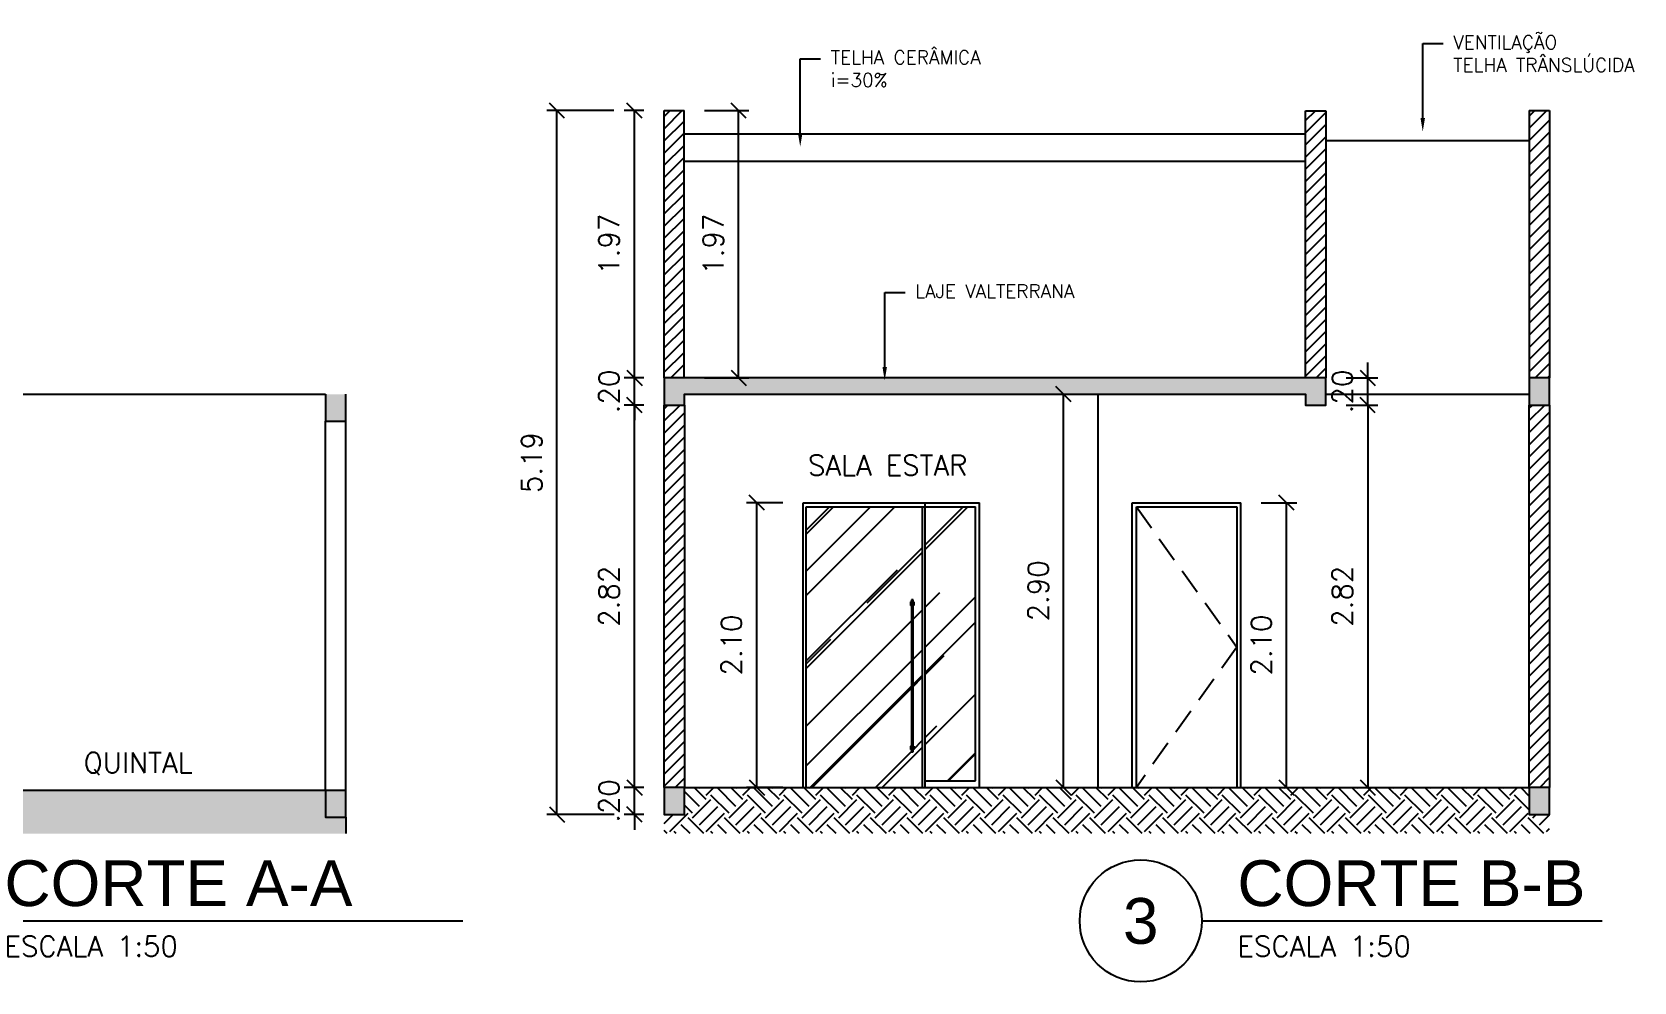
# Model space of a CAD drawing. Header units: millimetres. Extents: x -7.3 to 27.4, y 30.6 to 59.7.
# Drawn here: x 15.54 to 27.35, y 52.7 to 59.71 of the extents above; entities that cross this region are included whole.
import ezdxf
from ezdxf import colors
from ezdxf.entities.mleader import LeaderData, LeaderLine
from ezdxf.enums import TextEntityAlignment as Align
from ezdxf.math import Vec2, Vec3

# ---------------------------------------------------------------- set-up
doc = ezdxf.new("R2010")
doc.units = ezdxf.units.MM
doc.linetypes.add('HIDDEN', pattern=[9.525, 6.35, -3.175])
for name, color, linetype in [('ARQ-ALVENARIA', 4, 'Continuous'), ('ARQ-COTAS', 30, 'Continuous'), ('ARQ-ESQ-01', 1, 'Continuous'), ('ARQ-ESQ-02', 2, 'Continuous'), ('ARQ-ESTRUTURA', 6, 'Continuous'), ('ARQ-FOLHA', 7, 'Continuous'), ('ARQ-HACHURA', 253, 'Continuous'), ('ARQ-HATCH-ALV', 8, 'Continuous'), ('ARQ-SÍMBOLOS', 2, 'Continuous'), ('ARQ-TEXTO2', 2, 'Continuous'), ('ARQ-TEXTO3', 3, 'Continuous'), ('ARQ-TEXTO4', 4, 'Continuous')]:
    doc.layers.add(name, color=color, linetype=linetype)
doc.styles.add('arial', font='arial.ttf')
doc.styles.add('ROMANS', font='romans.shx')
doc.styles.add('Romans_Anot', font='romans.shx')
doc.dimstyles.new('Escala 1-75', dxfattribs={"dimscale": 0.75, "dimtxt": 0.2, "dimasz": 0.15, "dimexe": 0.1, "dimexo": 0.2, "dimgap": 0.15, "dimtad": 1, "dimzin": 4, "dimdsep": 46, "dimtxsty": 'Romans_Anot', "dimblk": 'OBLIQUE', "dimcen": 0.25, "dimclrd": 256, "dimclre": 256, "dimclrt": 2, "dimadec": 0, "dimazin": 0, "dimtfac": 1, "dimtix": 1, "dimtmove": 2, "dimatfit": 3, "dimfxl": 0, "dimlwd": -1, "dimlwe": -1, "dimarcsym": 0})

# ---------------------------------------------------------------- blocks, each defined once
blk = doc.blocks.new('*U10')
at = {"layer": 'ARQ-SÍMBOLOS'}
blk.add_line((0.6, 0), (5.458, 0), dxfattribs=at)
blk.add_circle((0, 0), 0.6, dxfattribs=at)
at = {"layer": 'ARQ-TEXTO2', "style": 'ROMANS'}
blk.add_attdef('ESCALA1', text='', height=0.2, dxfattribs=at).set_placement((0.951, -0.149), align=Align.TOP_LEFT)
at = {"layer": 'ARQ-TEXTO4', "style": 'arial'}
blk.add_attdef('TITULODODESENHO', (0.951, 0.146), '', height=0.45, dxfattribs=at)
blk.add_attdef('0', text='', height=0.45, dxfattribs=at).set_placement((0, 0), align=Align.MIDDLE)
blk = doc.blocks.new('*U47')
at = {"layer": 'ARQ-SÍMBOLOS'}
blk.add_line((0.6, 0), (4.536, 0), dxfattribs=at)
blk.add_circle((0, 0), 0.6, dxfattribs=at)
at = {"layer": 'ARQ-TEXTO2', "style": 'ROMANS'}
blk.add_attdef('ESCALA1', text='', height=0.2, dxfattribs=at).set_placement((0.951, -0.149), align=Align.TOP_LEFT)
at = {"layer": 'ARQ-TEXTO4', "style": 'arial'}
blk.add_attdef('TITULODODESENHO', (0.951, 0.146), '', height=0.45, dxfattribs=at)
blk.add_attdef('0', text='', height=0.45, dxfattribs=at).set_placement((0, 0), align=Align.MIDDLE)
blk = doc.blocks.new('_Oblique')
at = {"color": 0, "linetype": 'ByBlock', "lineweight": -2}
blk.add_line((-0.5, -0.5), (0.5, 0.5), dxfattribs=at)
blk = doc.blocks.new('*D48')
at = {"layer": 'ARQ-COTAS', "ltscale": 0.03, "transparency": 16777216}
for p, q in [((25.23, 56.957), (25.463, 56.957)), ((25.388, 56.957), (25.388, 54.137)), ((25.23, 54.137), (25.463, 54.137))]:
    blk.add_line(p, q, dxfattribs=at)
at = {"layer": 'Defpoints', "color": 0, "ltscale": 0.03, "transparency": 16777216}
for p in [(25.08, 56.957), (25.08, 54.137), (25.388, 54.137)]:
    blk.add_point(p, dxfattribs=at)
at = {"layer": 'ARQ-COTAS', "ltscale": 0.03, "transparency": 16777216, "xscale": 0.1125, "yscale": 0.1125, "zscale": 0.1125}
for p, rotation in [((25.388, 56.957), 90), ((25.388, 54.137), 270)]:
    blk.add_blockref('_Oblique', p, dxfattribs=dict(at, rotation=rotation))
at = {"layer": 'ARQ-COTAS', "color": 2, "ltscale": 0.03, "transparency": 16777216, "insert": (25.201, 55.547), "char_height": 0.15, "attachment_point": 5, "rotation": 90, "style": 'Romans_Anot'}
blk.add_mtext('2.82', dxfattribs=at)
blk = doc.blocks.new('*D49')
at = {"layer": 'ARQ-COTAS', "ltscale": 0.03, "transparency": 16777216}
for p, q in [((25.388, 57.157), (25.388, 57.27)), ((25.23, 57.157), (25.463, 57.157)), ((25.388, 56.957), (25.388, 57.157)), ((25.23, 56.957), (25.463, 56.957)), ((25.388, 56.957), (25.388, 56.845))]:
    blk.add_line(p, q, dxfattribs=at)
at = {"layer": 'Defpoints', "color": 0, "ltscale": 0.03, "transparency": 16777216}
for p in [(25.08, 57.157), (25.388, 57.157), (25.08, 56.957)]:
    blk.add_point(p, dxfattribs=at)
at = {"layer": 'ARQ-COTAS', "ltscale": 0.03, "transparency": 16777216, "xscale": 0.1125, "yscale": 0.1125, "zscale": 0.1125}
for p, rotation in [((25.388, 57.157), 270), ((25.388, 56.957), 90)]:
    blk.add_blockref('_Oblique', p, dxfattribs=dict(at, rotation=rotation))
at = {"layer": 'ARQ-COTAS', "color": 2, "ltscale": 0.03, "transparency": 16777216, "insert": (25.201, 57.057), "char_height": 0.15, "attachment_point": 5, "rotation": 90, "style": 'Romans_Anot'}
blk.add_mtext('.20', dxfattribs=at)
blk = doc.blocks.new('*D50')
at = {"layer": 'ARQ-COTAS', "ltscale": 0.03, "transparency": 16777216}
for p, q in [((23.002, 57.037), (23.22, 57.037)), ((23.145, 54.137), (23.145, 57.037)), ((23.002, 54.137), (23.22, 54.137))]:
    blk.add_line(p, q, dxfattribs=at)
at = {"layer": 'Defpoints', "color": 0, "ltscale": 0.03, "transparency": 16777216}
for p in [(22.852, 57.037), (23.145, 57.037), (22.852, 54.137)]:
    blk.add_point(p, dxfattribs=at)
at = {"layer": 'ARQ-COTAS', "ltscale": 0.03, "transparency": 16777216, "xscale": 0.1125, "yscale": 0.1125, "zscale": 0.1125}
for p, rotation in [((23.145, 57.037), 90), ((23.145, 54.137), 270)]:
    blk.add_blockref('_Oblique', p, dxfattribs=dict(at, rotation=rotation))
at = {"layer": 'ARQ-COTAS', "color": 2, "ltscale": 0.03, "transparency": 16777216, "insert": (22.958, 55.587), "char_height": 0.15, "attachment_point": 5, "rotation": 90, "style": 'Romans_Anot'}
blk.add_mtext('2.90', dxfattribs=at)
blk = doc.blocks.new('*D51')
at = {"layer": 'ARQ-COTAS', "ltscale": 0.03, "transparency": 16777216}
for p, q in [((21.075, 56.237), (20.808, 56.237)), ((20.883, 54.137), (20.883, 56.237)), ((21.075, 54.137), (20.808, 54.137))]:
    blk.add_line(p, q, dxfattribs=at)
at = {"layer": 'Defpoints', "color": 0, "ltscale": 0.03, "transparency": 16777216}
for p in [(20.883, 56.237), (21.225, 56.237), (21.225, 54.137)]:
    blk.add_point(p, dxfattribs=at)
at = {"layer": 'ARQ-COTAS', "ltscale": 0.03, "transparency": 16777216, "xscale": 0.1125, "yscale": 0.1125, "zscale": 0.1125}
for p, rotation in [((20.883, 56.237), 90), ((20.883, 54.137), 270)]:
    blk.add_blockref('_Oblique', p, dxfattribs=dict(at, rotation=rotation))
at = {"layer": 'ARQ-COTAS', "color": 2, "ltscale": 0.03, "transparency": 16777216, "insert": (20.696, 55.187), "char_height": 0.15, "attachment_point": 5, "rotation": 90, "style": 'Romans_Anot'}
blk.add_mtext('2.10', dxfattribs=at)
blk = doc.blocks.new('*D52')
at = {"layer": 'ARQ-COTAS', "ltscale": 0.03, "transparency": 16777216}
for p, q in [((24.602, 56.237), (24.865, 56.237)), ((24.79, 54.137), (24.79, 56.237)), ((24.602, 54.137), (24.865, 54.137))]:
    blk.add_line(p, q, dxfattribs=at)
at = {"layer": 'Defpoints', "color": 0, "ltscale": 0.03, "transparency": 16777216}
for p in [(24.452, 56.237), (24.79, 56.237), (24.452, 54.137)]:
    blk.add_point(p, dxfattribs=at)
at = {"layer": 'ARQ-COTAS', "ltscale": 0.03, "transparency": 16777216, "xscale": 0.1125, "yscale": 0.1125, "zscale": 0.1125}
for p, rotation in [((24.79, 56.237), 90), ((24.79, 54.137), 270)]:
    blk.add_blockref('_Oblique', p, dxfattribs=dict(at, rotation=rotation))
at = {"layer": 'ARQ-COTAS', "color": 2, "ltscale": 0.03, "transparency": 16777216, "insert": (24.603, 55.187), "char_height": 0.15, "attachment_point": 5, "rotation": 90, "style": 'Romans_Anot'}
blk.add_mtext('2.10', dxfattribs=at)
blk = doc.blocks.new('*D53')
at = {"layer": 'ARQ-COTAS', "ltscale": 0.03, "transparency": 16777216}
for p, q in [((20.496, 59.128), (20.824, 59.128)), ((20.749, 57.157), (20.749, 59.128)), ((20.496, 57.157), (20.824, 57.157))]:
    blk.add_line(p, q, dxfattribs=at)
at = {"layer": 'Defpoints', "color": 0, "ltscale": 0.03, "transparency": 16777216}
for p in [(20.346, 59.128), (20.749, 59.128), (20.346, 57.157)]:
    blk.add_point(p, dxfattribs=at)
at = {"layer": 'ARQ-COTAS', "ltscale": 0.03, "transparency": 16777216, "xscale": 0.1125, "yscale": 0.1125, "zscale": 0.1125}
for p, rotation in [((20.749, 59.128), 90), ((20.749, 57.157), 270)]:
    blk.add_blockref('_Oblique', p, dxfattribs=dict(at, rotation=rotation))
at = {"layer": 'ARQ-COTAS', "color": 2, "ltscale": 0.03, "transparency": 16777216, "insert": (20.561, 58.143), "char_height": 0.15, "attachment_point": 5, "rotation": 90, "style": 'Romans_Anot'}
blk.add_mtext('1.97', dxfattribs=at)
blk = doc.blocks.new('*D62')
at = {"layer": 'ARQ-COTAS', "ltscale": 0.03, "transparency": 16777216}
for p, q in [((19.98, 54.137), (19.98, 54.25)), ((20.05, 54.137), (19.905, 54.137)), ((19.98, 53.937), (19.98, 54.137)), ((20.05, 53.937), (19.905, 53.937)), ((19.98, 53.937), (19.98, 53.825))]:
    blk.add_line(p, q, dxfattribs=at)
at = {"layer": 'Defpoints', "color": 0, "ltscale": 0.03, "transparency": 16777216}
for p in [(19.98, 54.137), (20.2, 54.137), (20.2, 53.937)]:
    blk.add_point(p, dxfattribs=at)
at = {"layer": 'ARQ-COTAS', "ltscale": 0.03, "transparency": 16777216, "xscale": 0.1125, "yscale": 0.1125, "zscale": 0.1125}
for p, rotation in [((19.98, 54.137), 270), ((19.98, 53.937), 90)]:
    blk.add_blockref('_Oblique', p, dxfattribs=dict(at, rotation=rotation))
at = {"layer": 'ARQ-COTAS', "color": 2, "ltscale": 0.03, "transparency": 16777216, "insert": (19.793, 54.037), "char_height": 0.15, "attachment_point": 5, "rotation": 90, "style": 'Romans_Anot'}
blk.add_mtext('.20', dxfattribs=at)
blk = doc.blocks.new('*D63')
at = {"layer": 'ARQ-COTAS', "ltscale": 0.03, "transparency": 16777216}
for p, q in [((20.05, 56.957), (19.905, 56.957)), ((19.98, 54.137), (19.98, 56.957)), ((20.05, 54.137), (19.905, 54.137))]:
    blk.add_line(p, q, dxfattribs=at)
at = {"layer": 'Defpoints', "color": 0, "ltscale": 0.03, "transparency": 16777216}
for p in [(19.98, 56.957), (20.2, 56.957), (20.2, 54.137)]:
    blk.add_point(p, dxfattribs=at)
at = {"layer": 'ARQ-COTAS', "ltscale": 0.03, "transparency": 16777216, "xscale": 0.1125, "yscale": 0.1125, "zscale": 0.1125}
for p, rotation in [((19.98, 56.957), 90), ((19.98, 54.137), 270)]:
    blk.add_blockref('_Oblique', p, dxfattribs=dict(at, rotation=rotation))
at = {"layer": 'ARQ-COTAS', "color": 2, "ltscale": 0.03, "transparency": 16777216, "insert": (19.793, 55.547), "char_height": 0.15, "attachment_point": 5, "rotation": 90, "style": 'Romans_Anot'}
blk.add_mtext('2.82', dxfattribs=at)
blk = doc.blocks.new('*D64')
at = {"layer": 'ARQ-COTAS', "ltscale": 0.03, "transparency": 16777216}
for p, q in [((19.98, 57.157), (19.98, 57.27)), ((20.05, 57.157), (19.905, 57.157)), ((19.98, 56.957), (19.98, 57.157)), ((20.05, 56.957), (19.905, 56.957)), ((19.98, 56.957), (19.98, 56.845))]:
    blk.add_line(p, q, dxfattribs=at)
at = {"layer": 'Defpoints', "color": 0, "ltscale": 0.03, "transparency": 16777216}
for p in [(19.98, 57.157), (20.2, 57.157), (20.2, 56.957)]:
    blk.add_point(p, dxfattribs=at)
at = {"layer": 'ARQ-COTAS', "ltscale": 0.03, "transparency": 16777216, "xscale": 0.1125, "yscale": 0.1125, "zscale": 0.1125}
for p, rotation in [((19.98, 57.157), 270), ((19.98, 56.957), 90)]:
    blk.add_blockref('_Oblique', p, dxfattribs=dict(at, rotation=rotation))
at = {"layer": 'ARQ-COTAS', "color": 2, "ltscale": 0.03, "transparency": 16777216, "insert": (19.793, 57.057), "char_height": 0.15, "attachment_point": 5, "rotation": 90, "style": 'Romans_Anot'}
blk.add_mtext('.20', dxfattribs=at)
blk = doc.blocks.new('*D65')
at = {"layer": 'ARQ-COTAS', "ltscale": 0.03, "transparency": 16777216}
for p, q in [((20.05, 59.128), (19.905, 59.128)), ((19.98, 57.157), (19.98, 59.128)), ((20.05, 57.157), (19.905, 57.157))]:
    blk.add_line(p, q, dxfattribs=at)
at = {"layer": 'Defpoints', "color": 0, "ltscale": 0.03, "transparency": 16777216}
for p in [(19.98, 59.128), (20.2, 59.128), (20.2, 57.157)]:
    blk.add_point(p, dxfattribs=at)
at = {"layer": 'ARQ-COTAS', "ltscale": 0.03, "transparency": 16777216, "xscale": 0.1125, "yscale": 0.1125, "zscale": 0.1125}
for p, rotation in [((19.98, 59.128), 90), ((19.98, 57.157), 270)]:
    blk.add_blockref('_Oblique', p, dxfattribs=dict(at, rotation=rotation))
at = {"layer": 'ARQ-COTAS', "color": 2, "ltscale": 0.03, "transparency": 16777216, "insert": (19.793, 58.143), "char_height": 0.15, "attachment_point": 5, "rotation": 90, "style": 'Romans_Anot'}
blk.add_mtext('1.97', dxfattribs=at)
blk = doc.blocks.new('*D66')
at = {"layer": 'ARQ-COTAS', "ltscale": 0.03, "transparency": 16777216}
for p, q in [((19.828, 59.128), (19.334, 59.128)), ((19.409, 53.937), (19.409, 59.128)), ((19.83, 53.937), (19.334, 53.937))]:
    blk.add_line(p, q, dxfattribs=at)
at = {"layer": 'Defpoints', "color": 0, "ltscale": 0.03, "transparency": 16777216}
for p in [(19.409, 59.128), (19.978, 59.128), (19.98, 53.937)]:
    blk.add_point(p, dxfattribs=at)
at = {"layer": 'ARQ-COTAS', "ltscale": 0.03, "transparency": 16777216, "xscale": 0.1125, "yscale": 0.1125, "zscale": 0.1125}
for p, rotation in [((19.409, 59.128), 90), ((19.409, 53.937), 270)]:
    blk.add_blockref('_Oblique', p, dxfattribs=dict(at, rotation=rotation))
at = {"layer": 'ARQ-COTAS', "color": 2, "ltscale": 0.03, "transparency": 16777216, "insert": (19.222, 56.533), "char_height": 0.15, "attachment_point": 5, "rotation": 90, "style": 'Romans_Anot'}
blk.add_mtext('5.19', dxfattribs=at)

msp = doc.modelspace()

# ---------------------------------------------------------------- hatches: boundary and pattern name
at = {"layer": 'ARQ-HACHURA', "ltscale": 0.03}
for points in [[(25.08, 57.157), (20.2, 57.157), (20.2, 56.957), (20.35, 56.957), (20.35, 57.037), (24.93, 57.037), (24.93, 56.957), (25.08, 56.957)], [(26.73, 57.157), (26.58, 57.157), (26.58, 56.957), (26.73, 56.957)], [(17.851, 57.037), (17.701, 57.037), (17.701, 56.837), (17.851, 56.837)], [(17.851, 54.117), (17.701, 54.117), (17.701, 53.917), (17.851, 53.917)], [(20.35, 54.137), (20.2, 54.137), (20.2, 53.937), (20.35, 53.937)], [(26.73, 54.137), (26.58, 54.137), (26.58, 53.937), (26.73, 53.937)]]:
    msp.add_hatch(color=256, dxfattribs=at).paths.add_polyline_path(points)
h = msp.add_hatch(dxfattribs=at)
h.set_pattern_fill('AR-RROOF', color=256, scale=0.02, angle=45, style=0)
h.paths.add_polyline_path([(21.248, 55.699), (21.248, 55.678), (21.248, 55.182), (21.248, 55.161), (21.248, 54.665), (21.248, 54.644), (21.248, 54.137), (22.103, 54.137), (22.103, 54.644), (22.103, 54.665), (22.103, 55.161), (22.103, 55.182), (22.103, 55.678), (22.103, 55.699), (22.103, 56.206), (21.248, 56.206)])
h.paths.add_polyline_path([(22.023, 55.521), (22.04, 55.521), (22.04, 55.479), (22.035, 55.182), (22.035, 55.161), (22.035, 54.665), (22.035, 54.644), (22.035, 54.442), (22.04, 54.442), (22.04, 54.416), (22.035, 54.416), (22.035, 54.4), (22.017, 54.4), (22.017, 54.442), (22.023, 54.644), (22.023, 54.665), (22.023, 55.161), (22.023, 55.182), (22.023, 55.479), (22.017, 55.479), (22.017, 55.505), (22.023, 55.505)], flags=16)
h = msp.add_hatch(dxfattribs=at)
h.set_pattern_fill('AR-RROOF', color=256, scale=0.02, angle=45, style=0)
h.paths.add_polyline_path([(22.495, 56.206), (22.125, 56.206), (22.125, 54.186), (22.495, 54.186)])
h = msp.add_hatch(dxfattribs=at)
h.set_pattern_fill('EARTH', color=256, scale=0.03, angle=45, style=0)
h.set_pattern_definition([(45, (-3e-09, -7.0591), (0, 0.2694077), [0.1905, -0.1905]), (45, (-0.05051, -7.00859), (0, 0.2694077), [0.1905, -0.1905]), (45, (-0.10103, -6.95808), (0, 0.2694077), [0.1905, -0.1905]), (135, (-0.10103, -6.9244), (-0.2694077, 0), [0.1905, -0.1905]), (135, (-0.05051, -6.87389), (-0.2694077, 0), [0.1905, -0.1905]), (135, (-3e-09, -6.82337), (-0.2694077, 0), [0.1905, -0.1905])])
h.paths.add_polyline_path([(17.851, 53.917), (17.701, 53.917), (17.701, 54.117), (9.47, 54.117), (9.47, 53.937), (9.32, 53.937), (9.32, 54.137), (6.72, 54.137), (6.72, 53.937), (6.57, 53.937), (6.57, 54.137), (2.87, 54.137), (2.87, 53.937), (2.72, 53.937), (2.72, 54.117), (-0.63, 54.117), (-0.63, 53.917), (-0.78, 53.917), (-0.78, 54.097), (-5.586, 54.097), (-5.586, 53.797), (17.851, 53.797)])
h = msp.add_hatch(dxfattribs=at)
h.set_pattern_fill('EARTH', color=256, scale=0.03, angle=45, style=0)
h.set_pattern_definition([(45, (-9.39427, -0.87815), (0, 0.2694077), [0.1905, -0.1905]), (45, (-9.44478, -0.82764), (0, 0.2694077), [0.1905, -0.1905]), (45, (-9.4953, -0.77713), (0, 0.2694077), [0.1905, -0.1905]), (135, (-9.4953, -0.74345), (-0.2694077, 0), [0.1905, -0.1905]), (135, (-9.44478, -0.69294), (-0.2694077, 0), [0.1905, -0.1905]), (135, (-9.39427, -0.64242), (-0.2694077, 0), [0.1905, -0.1905])])
h.paths.add_polyline_path([(26.73, 53.937), (26.58, 53.937), (26.58, 54.137), (20.35, 54.137), (20.35, 53.937), (20.2, 53.937), (20.2, 53.797), (26.73, 53.797)])
at = {"layer": 'ARQ-HATCH-ALV', "ltscale": 0.03}
h = msp.add_hatch(dxfattribs=at)
h.set_pattern_fill('ANSI31', color=256, scale=0.02, style=0)
h.paths.add_polyline_path([(20.346, 59.128), (20.2, 59.128), (20.2, 57.157), (20.346, 57.157)])
h = msp.add_hatch(dxfattribs=at)
h.set_pattern_fill('ANSI31', color=256, scale=0.02, style=0)
h.paths.add_polyline_path([(25.08, 59.127), (24.93, 59.127), (24.93, 57.157), (25.08, 57.157)])
h = msp.add_hatch(dxfattribs=at)
h.set_pattern_fill('ANSI31', color=256, scale=0.02, style=0)
h.paths.add_polyline_path([(26.73, 59.128), (26.58, 59.128), (26.58, 57.157), (26.73, 57.157)])
h = msp.add_hatch(dxfattribs=at)
h.set_pattern_fill('ANSI31', color=256, scale=0.02, style=0)
h.paths.add_polyline_path([(20.35, 56.957), (20.2, 56.957), (20.2, 54.137), (20.35, 54.137)])
h = msp.add_hatch(dxfattribs=at)
h.set_pattern_fill('ANSI31', color=256, scale=0.02, style=0)
h.paths.add_polyline_path([(26.73, 56.957), (26.58, 56.957), (26.58, 54.137), (26.73, 54.137)])

# ---------------------------------------------------------------- linework, layer by layer
at = {"layer": 'ARQ-ALVENARIA'}
for p, q in [((20.2, 59.128), (20.346, 59.128)), ((20.2, 57.157), (20.2, 59.128)), ((20.346, 57.157), (20.346, 59.128)), ((24.93, 59.127), (25.08, 59.127)), ((24.93, 57.157), (24.93, 59.127)), ((25.08, 59.127), (25.08, 57.157)), ((26.58, 59.128), (26.73, 59.128)), ((26.58, 59.128), (26.58, 57.157)), ((26.73, 59.128), (26.73, 57.157)), ((20.2, 54.137), (20.2, 56.957)), ((20.35, 56.957), (20.35, 54.137)), ((26.58, 54.137), (26.58, 56.957)), ((26.73, 56.957), (26.73, 54.137)), ((17.701, 54.117), (17.701, 56.837)), ((17.851, 54.117), (17.851, 56.837))]:
    msp.add_line(p, q, dxfattribs=at)
at = {"layer": 'ARQ-ALVENARIA', "color": 8}
for p, q in [((20.346, 58.956), (24.93, 58.956)), ((25.08, 58.907), (26.58, 58.907)), ((20.346, 58.755), (24.93, 58.755)), ((15.076, 57.037), (17.701, 57.037)), ((25.08, 57.037), (26.579, 57.037))]:
    msp.add_line(p, q, dxfattribs=at)
at = {"layer": 'ARQ-ALVENARIA', "color": 3}
msp.add_line((23.4, 54.137), (23.4, 57.037), dxfattribs=at)
at = {"layer": 'ARQ-ESQ-01', "linetype": 'HIDDEN', "ltscale": 0.03}
for p, q in [((23.682, 56.207), (24.422, 55.172)), ((24.422, 55.172), (23.682, 54.137))]:
    msp.add_line(p, q, dxfattribs=at)
at = {"layer": 'ARQ-ESQ-02'}
for p, q in [((21.225, 56.237), (22.125, 56.237)), ((21.225, 54.187), (21.225, 56.237)), ((22.125, 54.137), (22.125, 56.237)), ((22.125, 56.237), (22.525, 56.237)), ((22.525, 54.187), (22.525, 56.237)), ((23.652, 56.237), (24.452, 56.237)), ((23.652, 54.137), (23.652, 56.237)), ((24.452, 54.137), (24.452, 56.237)), ((21.248, 56.206), (22.495, 56.206)), ((21.248, 55.699), (21.248, 56.206)), ((22.103, 56.206), (22.103, 55.699)), ((22.495, 54.187), (22.495, 56.206)), ((23.682, 56.207), (24.422, 56.207)), ((23.682, 54.137), (23.682, 56.207)), ((24.422, 56.207), (24.422, 54.137)), ((21.248, 55.678), (21.248, 55.699)), ((21.248, 55.182), (21.248, 55.678)), ((22.103, 55.699), (22.103, 55.678)), ((22.103, 55.678), (22.103, 55.182)), ((22.017, 55.505), (22.017, 55.479)), ((22.023, 55.505), (22.017, 55.505)), ((22.023, 55.479), (22.017, 55.479)), ((22.035, 55.521), (22.023, 55.521)), ((22.023, 55.521), (22.023, 55.505)), ((22.023, 55.479), (22.023, 55.505)), ((22.023, 55.479), (22.023, 55.182)), ((22.035, 55.505), (22.035, 55.521)), ((22.04, 55.505), (22.035, 55.505)), ((22.035, 55.479), (22.035, 55.505)), ((22.035, 55.505), (22.035, 55.479)), ((22.04, 55.479), (22.035, 55.479)), ((22.035, 55.182), (22.035, 55.479)), ((22.04, 55.505), (22.04, 55.479)), ((21.248, 55.161), (21.248, 55.182)), ((22.023, 55.182), (22.023, 55.161)), ((22.035, 55.161), (22.035, 55.182)), ((22.103, 55.182), (22.103, 55.161)), ((21.248, 54.665), (21.248, 55.161)), ((22.023, 55.161), (22.023, 54.665)), ((22.035, 54.665), (22.035, 55.161)), ((22.103, 55.161), (22.103, 54.665)), ((21.248, 54.644), (21.248, 54.665)), ((21.248, 54.137), (21.248, 54.644)), ((22.023, 54.665), (22.023, 54.644)), ((22.023, 54.644), (22.023, 54.442)), ((22.035, 54.644), (22.035, 54.665)), ((22.035, 54.442), (22.035, 54.644)), ((22.103, 54.665), (22.103, 54.644)), ((22.103, 54.644), (22.103, 54.137)), ((22.017, 54.442), (22.017, 54.416)), ((22.023, 54.442), (22.017, 54.442)), ((22.023, 54.416), (22.017, 54.416)), ((22.023, 54.416), (22.023, 54.442)), ((22.023, 54.416), (22.023, 54.4)), ((22.023, 54.4), (22.035, 54.4)), ((22.04, 54.442), (22.035, 54.442)), ((22.035, 54.416), (22.035, 54.442)), ((22.04, 54.416), (22.035, 54.416)), ((22.035, 54.4), (22.035, 54.416)), ((22.04, 54.442), (22.04, 54.416)), ((21.225, 54.137), (21.225, 54.187)), ((22.525, 54.137), (22.525, 54.187))]:
    msp.add_line(p, q, dxfattribs=at)
at = {"layer": 'ARQ-ESQ-02', "ltscale": 0.03}
msp.add_line((22.125, 54.186), (22.495, 54.186), dxfattribs=at)
at = {"layer": 'ARQ-ESTRUTURA', "ltscale": 0.03}
for p, q in [((9.47, 54.117), (17.851, 54.117)), ((20.35, 54.137), (26.58, 54.137))]:
    msp.add_line(p, q, dxfattribs=at)
for points in [[(20.2, 57.157), (20.2, 56.957), (20.35, 56.957), (20.35, 57.037), (24.93, 57.037), (24.93, 56.957), (25.08, 56.957), (25.08, 57.157), (20.2, 57.157)], [(26.73, 57.157), (26.58, 57.157), (26.58, 56.957), (26.73, 56.957), (26.73, 57.157)], [(17.701, 57.037), (17.701, 56.837), (17.851, 56.837), (17.851, 57.037)], [(17.701, 54.117), (17.701, 53.917), (17.851, 53.917), (17.851, 54.117)], [(20.35, 54.137), (20.2, 54.137), (20.2, 53.937), (20.35, 53.937), (20.35, 54.137)], [(26.73, 54.137), (26.58, 54.137), (26.58, 53.937), (26.73, 53.937), (26.73, 54.137)]]:
    msp.add_lwpolyline(points, dxfattribs=at)
at = {"layer": 'ARQ-FOLHA', "ltscale": 0.03}
msp.add_line((17.851, 53.917), (17.851, 53.797), dxfattribs=at)

# ---------------------------------------------------------------- block references
at = {"layer": 'ARQ-SÍMBOLOS', "xscale": 0.75, "yscale": 0.75, "zscale": 0.75}
for name, p, values in [('*U10', (14.621, 53.153), {'ESCALA1': 'ESCALA 1:50', '0': '2', 'TITULODODESENHO': 'CORTE A-A'}), ('*U47', (23.714, 53.153), {'ESCALA1': 'ESCALA 1:50', '0': '3', 'TITULODODESENHO': 'CORTE B-B'})]:
    msp.add_blockref(name, p, dxfattribs=at).add_auto_attribs(values)

# ---------------------------------------------------------------- texts
at = {"layer": 'ARQ-TEXTO3', "style": 'ROMANS'}
for s, p in [('SALA ESTAR', (21.26, 56.437)), ('QUINTAL', (15.918, 54.244))]:
    msp.add_text(s, height=0.15, dxfattribs=at).set_placement(p)

# ---------------------------------------------------------------- dimensions: what is measured, and where the dimension line sits
at = {"layer": 'ARQ-COTAS', "ltscale": 0.03}
for base, p1, p2, picture, middle in [((19.409, 59.128), (19.98, 53.937), (19.978, 59.128), '*D66', (19.222, 56.533)), ((19.98, 59.128), (20.2, 57.157), (20.2, 59.128), '*D65', (19.793, 58.143)), ((20.749, 59.128), (20.346, 57.157), (20.346, 59.128), '*D53', (20.561, 58.143)), ((19.98, 57.157), (20.2, 56.957), (20.2, 57.157), '*D64', (19.793, 57.057)), ((25.388, 57.157), (25.08, 56.957), (25.08, 57.157), '*D49', (25.201, 57.057)), ((23.145, 57.037), (22.852, 54.137), (22.852, 57.037), '*D50', (22.958, 55.587)), ((19.98, 56.957), (20.2, 54.137), (20.2, 56.957), '*D63', (19.793, 55.547)), ((25.388, 54.137), (25.08, 56.957), (25.08, 54.137), '*D48', (25.201, 55.547)), ((20.883, 56.237), (21.225, 54.137), (21.225, 56.237), '*D51', (20.696, 55.187)), ((24.79, 56.237), (24.452, 54.137), (24.452, 56.237), '*D52', (24.603, 55.187)), ((19.98, 54.137), (20.2, 53.937), (20.2, 54.137), '*D62', (19.793, 54.037))]:
    dim = msp.add_linear_dim(base=base, p1=p1, p2=p2, angle=90, dimstyle='Escala 1-75', dxfattribs=at)
    dim.commit()
    dim.dimension.update_dxf_attribs({"geometry": picture, "text_midpoint": middle})

# ---------------------------------------------------------------- leaders
at = {"layer": 'ARQ-COTAS'}
ml = msp.add_multileader_mtext('Standard', dxfattribs=at)
ml.set_content('VENTILAÇÃO\\PTELHA TRÂNSLÚCIDA', color=2, style='Romans_Anot')
ml.set_leader_properties(color=256, linetype='ByLayer', lineweight=-1)
ml.build(insert=Vec2(0, 0))
ml.multileader.update_dxf_attribs({"dogleg_length": 0.3, "arrow_head_size": 0.1, "scale": 0.5})
ctx = ml.context
ctx.base_point, ctx.scale, ctx.char_height, ctx.arrow_head_size, ctx.landing_gap_size, ctx.plane_origin = Vec3(25.944, 59.622), 0.5, 0.1, 0.1, 0.075, Vec3(25.794, 58.973)
notes = []
notes.append((ctx, [(0, (1, 1, 0), (25.794, 59.622), (1, 0), 0.15, [(0, [(25.794, 58.973)], 0, [])])]))
ctx.mtext.insert, ctx.mtext.flow_direction = Vec3(26.019, 59.682), 5
ml = msp.add_multileader_mtext('Standard', dxfattribs=at)
ml.set_content('TELHA CERÂMICA\\Pi=30%', color=2, style='Romans_Anot')
ml.set_leader_properties(color=256, linetype='ByLayer', lineweight=-1)
ml.build(insert=Vec2(0, 0))
ml.multileader.update_dxf_attribs({"dogleg_length": 0.3, "arrow_head_size": 0.1, "scale": 0.5})
ctx = ml.context
ctx.base_point, ctx.scale, ctx.char_height, ctx.arrow_head_size, ctx.landing_gap_size, ctx.plane_origin = Vec3(21.353, 59.511), 0.5, 0.1, 0.1, 0.075, Vec3(21.203, 58.862)
notes.append((ctx, [(0, (1, 1, 0), (21.203, 59.511), (1, 0), 0.15, [(0, [(21.203, 58.862)], 0, [])])]))
ctx.mtext.insert, ctx.mtext.flow_direction = Vec3(21.428, 59.571), 5
ml = msp.add_multileader_mtext('Standard', dxfattribs=at)
ml.set_content('LAJE VALTERRANA', color=2, style='Romans_Anot')
ml.set_leader_properties(color=256, linetype='ByLayer', lineweight=-1)
ml.build(insert=Vec2(0, 0))
ml.multileader.update_dxf_attribs({"dogleg_length": 0.3, "arrow_head_size": 0.1, "scale": 0.5})
ctx = ml.context
ctx.base_point, ctx.scale, ctx.char_height, ctx.arrow_head_size, ctx.landing_gap_size, ctx.plane_origin = Vec3(21.976, 57.787), 0.5, 0.1, 0.1, 0.075, Vec3(21.826, 57.138)
notes.append((ctx, [(0, (1, 1, 0), (21.826, 57.787), (1, 0), 0.15, [(0, [(21.826, 57.138)], 0, [])])]))
ctx.mtext.insert, ctx.mtext.flow_direction = Vec3(22.051, 57.847), 5
for ctx, leaders in notes:
    for number, flags, end, landing, length, lines in leaders:
        leader = LeaderData()
        leader.index, (leader.has_last_leader_line, leader.has_dogleg_vector, leader.attachment_direction) = number, flags
        leader.last_leader_point, leader.dogleg_vector, leader.dogleg_length = Vec3(end), Vec3(landing), length
        for number, points, colour, breaks in lines:
            line = LeaderLine()
            line.index, line.vertices, line.color, line.breaks = number, Vec3.list(points), colors.encode_raw_color(colour), breaks
            leader.lines.append(line)
        ctx.leaders.append(leader)

doc.saveas('drawing.dxf')
